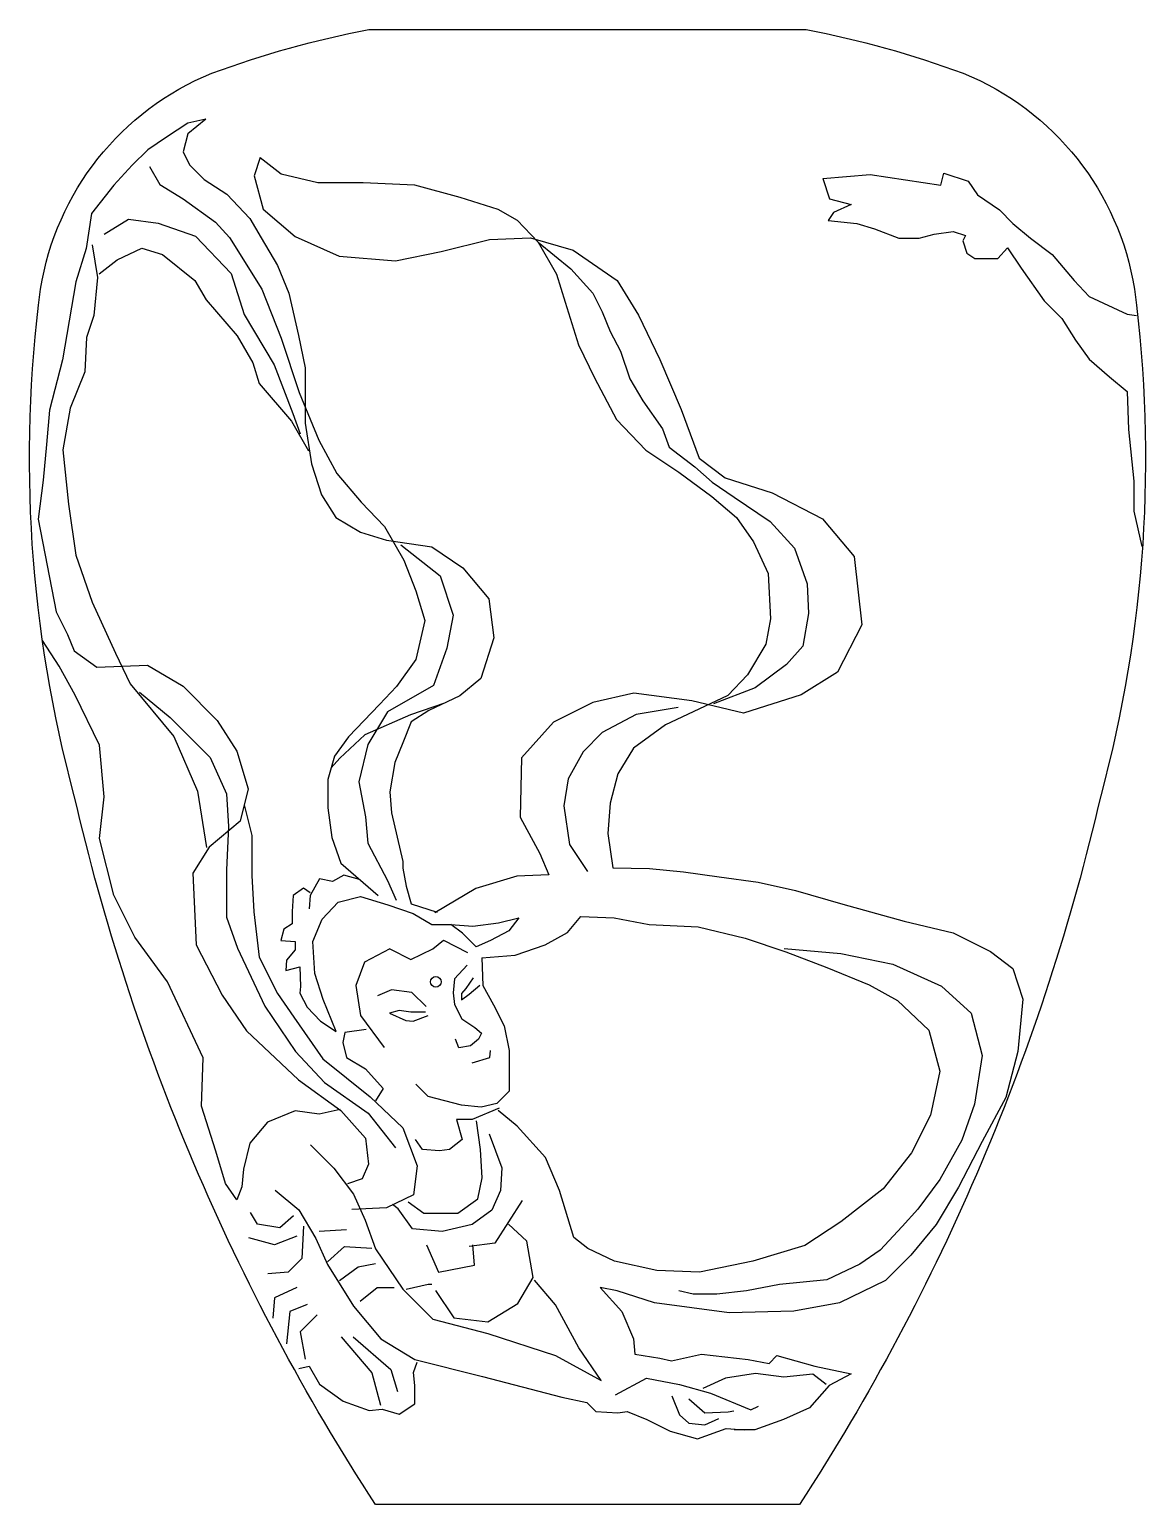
# Model space of a CAD drawing. Extents: x 1314 to 1620, y 1813 to 2217.
import ezdxf

# ---------------------------------------------------------------- set-up
doc = ezdxf.new("R2010")
doc.units = 0
doc.header["$LTSCALE"] = 10
doc.header["$MEASUREMENT"] = 0
for name, color, linetype in [('3', 3, 'CONTINUOUS'), ('4', 4, 'CONTINUOUS'), ('7', 7, 'CONTINUOUS')]:
    doc.layers.add(name, color=color, linetype=linetype)

msp = doc.modelspace()

# ---------------------------------------------------------------- linework, layer by layer
at = {"layer": '3'}
for points in [[(1334.88, 2160.51), (1341.52, 2164.59), (1349.7, 2163.57), (1359.92, 2160), (1369.64, 2149.79), (1373.21, 2138.55), (1381.39, 2124.77), (1386.5, 2111.49), (1388.55, 2105.88)], [(1453.62, 2158.31), (1462.56, 2151.03), (1468.59, 2144.37), (1471.13, 2139.3), (1473.35, 2133.92), (1476.2, 2128.53), (1478.74, 2120.93), (1482.23, 2114.91), (1487.62, 2107.3), (1489.52, 2102.23), (1496.5, 2096.85), (1501.26, 2092.73), (1507.29, 2088.61), (1517.12, 2081.95), (1523.78, 2074.67), (1527.27, 2064.84), (1527.6, 2056.75), (1526.01, 2047.88), (1521.57, 2042.81), (1513.01, 2036.47), (1501.59, 2032.04)], [(1416.03, 2075.57), (1426.81, 2067.08), (1430.41, 2056.29), (1428.61, 2047.3), (1425.01, 2037.11), (1412.41, 2029.91), (1407, 2020.92), (1404.6, 2010.73), (1406.4, 2001.13), (1407, 1993.94), (1412.41, 1983.75), (1414.81, 1978.35)], [(1344.52, 2035.27), (1352.97, 2028.32), (1363.9, 2017.39), (1368.37, 2007.46), (1368.87, 1998.53), (1368.37, 1986.61), (1368.37, 1973.7), (1371.36, 1965.26), (1378.81, 1949.38), (1387.26, 1936.96), (1395.22, 1928.52), (1407.14, 1920.08), (1414.6, 1910.65)], [(1427.98, 2032.26), (1418.7, 2029.08), (1406.25, 2023.56), (1399.33, 2017.2), (1396.99, 2014.58)], [(1491.93, 2031.02), (1480.47, 2029.17), (1471.18, 2024.22), (1465.92, 2018.96), (1461.89, 2011.54), (1460.65, 2004.12), (1462.2, 1993.6), (1467.16, 1986.18)], [(1429.75, 1971.71), (1435.79, 1971.24), (1442.76, 1972.17), (1448.33, 1973.56)], [(1448.33, 1973.56), (1445.64, 1970), (1440.59, 1967.29), (1436.7, 1965.61), (1432.95, 1969.36), (1429.75, 1971.71)], [(1413.02, 1965), (1406.09, 1961.41), (1403.78, 1955.01), (1405.07, 1946.81), (1411.48, 1938.1)], [(1413.02, 1965), (1418.82, 1962.13), (1424.86, 1965.03), (1427.76, 1967.44), (1434.29, 1964.06)], [(1520.98, 1965.1), (1536.46, 1963.81), (1550.65, 1960.81), (1563.98, 1954.79), (1572.15, 1947.49), (1575.16, 1935.9), (1573.01, 1922.58), (1569.57, 1912.7), (1563.55, 1901.97), (1557.53, 1893.81), (1553.23, 1889.08), (1547.21, 1882.64), (1541.62, 1878.77), (1532.59, 1874.48), (1519.69, 1873.19), (1510.66, 1871.47), (1502.49, 1870.61), (1496.04, 1870.61), (1492.17, 1871.47)], [(1434.25, 1960.58), (1430.7, 1956.87), (1430.37, 1952.98), (1430.7, 1949.78), (1432.73, 1945.9), (1436.28, 1943.53), (1438.14, 1942.02), (1437.29, 1940.33), (1435.1, 1938.47), (1431.89, 1937.97), (1431.04, 1940.33)], [(1435.85, 1957.12), (1433.83, 1954.21), (1432.7, 1952.86), (1432.7, 1951.07), (1434.72, 1952.64), (1437.64, 1955.11)], [(1422.98, 1949.27), (1419.11, 1953.14), (1413.55, 1953.86), (1409.69, 1952.17)], [(1422.82, 1947.7), (1418.78, 1947.7), (1415.64, 1948.15), (1412.95, 1947.48), (1417.44, 1945.46), (1419.46, 1945.24), (1423.5, 1946.81)], [(1406.6, 1942.97), (1400.71, 1942.2), (1400.19, 1939.38), (1401.22, 1935.28), (1406.35, 1932.21), (1411.22, 1926.83), (1409.17, 1923.5)], [(1435.54, 1933.83), (1440.37, 1935.28), (1440.61, 1937.21)], [(1442.93, 1921.45), (1435.56, 1918.34), (1431.29, 1918.34), (1432.84, 1912.92), (1429.34, 1910.2), (1426.63, 1909.81), (1421.97, 1910.2), (1420.03, 1912.92)], [(1418.09, 1895.86), (1422.36, 1892.75), (1431.67, 1892.75), (1437.11, 1896.63), (1438.27, 1902.45), (1437.88, 1910.2), (1436.72, 1917.96)], [(1440.21, 1914.47), (1443.71, 1905.16), (1443.32, 1898.96), (1440.99, 1893.53), (1435.56, 1889.65), (1427.4, 1887.71), (1419.25, 1888.49), (1415.37, 1893.92), (1413.82, 1895.08)], [(1386.66, 1892.03), (1382.92, 1888.76), (1376.84, 1889.69), (1374.97, 1892.96)], [(1449.29, 1896.23), (1441.81, 1884.56), (1434.8, 1883.62)], [(1389.46, 1889.23), (1389, 1880.36), (1385.26, 1876.62), (1379.65, 1876.15)], [(1393.67, 1887.82), (1401.15, 1888.29)], [(1387.59, 1886.42), (1381.52, 1884.09), (1374.51, 1885.96)], [(1396.01, 1879.42), (1400.68, 1883.62), (1408.16, 1883.16)], [(1423.12, 1884.09), (1426.39, 1876.62), (1436.2, 1878.49), (1435.74, 1884.09)], [(1399.28, 1874.29), (1404.42, 1878.02), (1409.1, 1878.95)], [(1387.59, 1872.42), (1381.52, 1869.62), (1381.05, 1864.02)], [(1404.89, 1868.68), (1409.56, 1872.42), (1414.24, 1872.42)], [(1417.51, 1871.95), (1423.58, 1873.35), (1424.52, 1873.35)], [(1390.4, 1867.75), (1385.73, 1865.88), (1384.79, 1857.01)], [(1393.2, 1864.95), (1388.53, 1860.28), (1389.93, 1852.81)], [(1399.75, 1858.88), (1408.16, 1849.08), (1410.5, 1840.21)], [(1403.02, 1858.88), (1413.3, 1850.01), (1415.17, 1843.94)], [(1532.4, 1845.85), (1528.8, 1848.67), (1520.82, 1847.9), (1513.11, 1848.93), (1504.87, 1847.64), (1498.7, 1844.82)], [(1474.78, 1843.02), (1483.27, 1847.64), (1492.27, 1845.85), (1500.76, 1843.53), (1511.82, 1838.91), (1513.88, 1839.94)], [(1490.21, 1842.76), (1492.27, 1837.62), (1494.84, 1835.31), (1499.22, 1834.8), (1503.07, 1836.6)], [(1494.84, 1841.99), (1499.22, 1838.14), (1505.65, 1838.4), (1507.19, 1838.65)]]:
    msp.add_lwpolyline(points, dxfattribs=at)
msp.add_circle((1425.63, 1956.03), 1.46, dxfattribs=at)
at = {"layer": '4'}
msp.add_lwpolyline([(1407.26, 2216.51), (1527.01, 2216.51, -0.04025), (1569.92, 2204.56, -0.262967), (1616.77, 2145.49, -0.099254), (1607.55, 2006.91, -0.087852), (1525.15, 1813.05), (1409.12, 1813.05, -0.087852), (1326.72, 2006.91, -0.099254), (1317.5, 2145.49, -0.262967), (1364.35, 2204.56, -0.04025), (1407.26, 2216.51)], format="xyb", close=True, dxfattribs=at)
at = {"layer": '7'}
for points in [[(1362.7, 2191.96), (1357.8, 2190.93), (1351.91, 2187.08), (1346.83, 2183.63), (1342.57, 2179.37), (1337.49, 2173.89), (1331.39, 2166.18), (1329.97, 2156.64), (1327.12, 2147.51), (1323.52, 2126.15), (1319.96, 2112.37), (1319.07, 2103.03), (1318.18, 2093.25), (1316.84, 2082.57), (1321.74, 2057.23), (1324.86, 2051), (1326.64, 2046.56), (1332.87, 2042.11), (1346.7, 2042.64), (1356.49, 2036.86), (1365.84, 2027.52), (1371.18, 2019.07), (1374.3, 2008.85), (1372.07, 1999.95), (1363.62, 1992.84), (1359.16, 1985.72), (1360.05, 1966.16), (1367.18, 1952.37), (1373.86, 1942.59), (1388.1, 1929.25), (1399.68, 1920.8), (1406.35, 1913.24), (1407.24, 1906.13), (1405.46, 1902.13), (1401.46, 1900.79)], [(1362.7, 2191.96), (1357.8, 2187.96), (1356.46, 2183.07), (1358.24, 2179.51), (1362.25, 2175.51), (1368.48, 2171.51), (1374.72, 2164.84), (1377.83, 2159.5), (1382.28, 2151.94), (1385.4, 2144.38), (1388.07, 2132.82), (1389.85, 2123.93), (1389.85, 2108.81), (1391.63, 2097.69), (1394.31, 2089.24), (1398.31, 2083.02), (1404.99, 2079.02), (1412.11, 2076.79), (1424.58, 2075.01), (1433.04, 2069.23), (1440.16, 2060.78), (1441.49, 2050.11), (1437.93, 2039), (1432.2, 2034.26), (1423.75, 2030.26), (1418.85, 2027.15), (1416.62, 2021.37), (1414.4, 2016.03), (1413.06, 2008.03), (1413.51, 2002.24), (1416.62, 1988.9), (1416.62, 1987.13), (1417.51, 1982.23), (1418.85, 1977.34), (1425.97, 1975.12)], [(1347.29, 2179.02), (1350.12, 2174.08), (1356.48, 2170.2), (1365.31, 2163.85), (1369.2, 2159.61), (1378.03, 2145.49), (1383.34, 2132.08), (1388.28, 2117.26), (1393.58, 2104.2), (1398.53, 2095.02), (1405.25, 2087.25), (1411.61, 2080.55), (1416.91, 2071.37), (1420.14, 2062.94), (1422.61, 2054.82), (1420.14, 2044.23), (1414.84, 2036.82), (1410.25, 2031.88), (1401.76, 2023.05), (1397.88, 2017.76), (1396.11, 2011.4), (1396.11, 2003.64), (1397.17, 1995.52), (1399.64, 1988.46), (1409.89, 1979.64)], [(1377.6, 2181.51), (1375.93, 2176.53), (1378.43, 2167.39), (1387.16, 2159.92), (1399.21, 2154.52), (1414.59, 2153.28), (1427.06, 2155.77), (1440.36, 2159.09), (1451.58, 2159.51), (1463.22, 2156.18), (1475.28, 2147.88), (1481.1, 2138.33), (1486.92, 2126.29), (1492.74, 2112.59), (1497.72, 2099.3), (1504.79, 2093.91), (1517.68, 2089.76), (1531.39, 2082.7), (1540.12, 2072.32), (1542.2, 2053.64), (1535.55, 2040.76), (1525.57, 2034.54), (1509.78, 2029.55), (1495.65, 2032.88), (1479.85, 2034.95), (1468.63, 2032.46), (1457.82, 2027.06), (1449.08, 2017.28), (1448.67, 2001.08), (1454.07, 1991.12), (1456.57, 1985.31), (1447.84, 1984.89), (1436.61, 1981.57), (1425.39, 1974.93)], [(1377.6, 2181.51), (1383.31, 2177.04), (1393.35, 2174.7), (1405.74, 2174.7), (1419.8, 2174.03), (1432.19, 2170.69), (1442.57, 2167.34), (1447.93, 2164.33), (1453.62, 2158.31), (1458.64, 2149.62), (1460.98, 2141.93), (1464.67, 2130.22), (1469.02, 2121.19), (1475.05, 2109.82), (1483.08, 2101.46), (1492.12, 2095.44), (1501.16, 2088.75), (1507.86, 2083.07), (1512.55, 2076.38), (1516.56, 2067.69), (1517.23, 2055.31), (1515.9, 2048.38), (1510.88, 2040.02), (1505.52, 2034.33), (1499.16, 2031.32), (1488.44, 2026.31), (1479.74, 2019.95), (1475.39, 2012.93), (1473.38, 2004.91), (1472.71, 1996.55), (1474.05, 1987.18)], [(1531.51, 2175.74), (1544.52, 2176.86), (1563.84, 2173.89), (1564.59, 2177.23), (1571.28, 2175), (1573.88, 2171.29), (1579.83, 2167.2), (1583.54, 2163.49), (1588.37, 2159.41), (1594.32, 2154.95), (1600.27, 2147.9), (1604.36, 2143.44), (1614.77, 2138.62), (1617.37, 2138.25)], [(1531.51, 2175.74), (1533.36, 2170.17), (1539.31, 2168.69), (1534.48, 2166.46), (1532.99, 2164.23), (1540.8, 2163.49), (1545.63, 2162.01), (1552.32, 2159.41), (1557.9, 2159.41), (1561.98, 2160.52), (1567.19, 2161.26), (1570.53, 2160.15), (1569.79, 2158.67), (1570.91, 2155.32), (1573.14, 2153.84), (1579.45, 2153.84), (1582.06, 2156.81), (1585.77, 2151.24), (1592.09, 2142.33), (1596.92, 2137.5), (1600.64, 2131.56), (1604.36, 2126.37), (1609.93, 2121.54), (1614.77, 2117.46), (1615.14, 2107.06), (1616.62, 2092.95), (1616.62, 2084.78), (1618.85, 2075.13)], [(1331.57, 2157.63), (1333.06, 2148.7), (1332.07, 2138.27), (1330.08, 2132.31), (1329.58, 2122.88), (1325.61, 2112.95), (1323.62, 2101.53), (1325.11, 2086.64), (1327.1, 2072.74), (1331.57, 2059.83), (1338.03, 2045.93), (1342.01, 2037.49), (1353.94, 2023.09), (1360.4, 2008.19), (1362.89, 1992.8)], [(1333.51, 2149.66), (1338.46, 2153.54), (1345.17, 2156.72), (1350.83, 2154.95), (1359.66, 2147.9), (1362.84, 2142.6), (1371.32, 2132.72), (1375.56, 2125.31), (1377.33, 2119.66), (1386.17, 2109.42), (1390.76, 2101.3)], [(1399.48, 1921.14), (1393.74, 1919.82), (1387.12, 1920.7), (1379.61, 1917.61), (1374.75, 1911.88), (1372.98, 1904.82), (1372.54, 1899.96), (1371.21, 1896.43), (1368.12, 1900.85), (1365.47, 1909.67), (1361.49, 1922.02), (1361.94, 1935.26), (1352.22, 1956), (1343.31, 1968.27), (1337.57, 1979.74), (1333.6, 1995.18), (1334.92, 2006.65), (1333.6, 2020.77), (1326.97, 2034.45), (1322.55, 2042.39), (1317.99, 2049.39)], [(1373.19, 2004.4), (1375.32, 1996.02), (1375.32, 1985.1), (1375.82, 1975.17), (1377.31, 1962.76), (1382.28, 1952.83), (1386.75, 1946.37), (1394.71, 1934.96), (1407.63, 1924.53), (1416.58, 1916.09), (1420.55, 1905.66), (1419.56, 1897.72), (1412.1, 1894.24), (1402.66, 1893.75)], [(1404.77, 1984.05), (1400.45, 1985.23), (1397.37, 1983.44), (1393.78, 1984.21), (1391.22, 1979.6), (1390.96, 1976.01)], [(1474.05, 1987.18), (1484.09, 1987.01), (1493.38, 1986.09), (1503.13, 1984.7), (1513.81, 1983.3), (1524.03, 1980.98), (1537.03, 1977.27), (1553.75, 1972.63), (1567.22, 1969.39), (1577.44, 1964.29), (1583.47, 1959.65), (1586.26, 1951.3), (1584.87, 1936.92), (1581.62, 1924.39), (1575.11, 1912.33), (1568.61, 1899.81), (1562.58, 1889.6), (1555.61, 1881.25), (1548.64, 1874.3), (1536.1, 1868.26), (1523.56, 1865.95), (1505.92, 1865.48), (1485.48, 1868.26), (1475.27, 1871.51), (1470.62, 1872.44)], [(1391.22, 1980.37), (1389.42, 1981.65), (1386.6, 1979.6), (1386.34, 1975.24), (1386.34, 1971.91), (1384.04, 1970.38), (1383.27, 1967.3), (1387.11, 1967.05), (1387.11, 1964.74), (1384.81, 1961.92), (1384.55, 1959.11), (1388.4, 1960.13), (1388.65, 1954.75), (1388.4, 1952.96), (1390.45, 1949.12), (1394.04, 1945.27), (1398.4, 1942.46), (1394.81, 1951.17), (1392.5, 1958.34), (1391.99, 1967.05), (1394.55, 1973.19), (1398.91, 1977.81), (1405.07, 1979.34), (1412.5, 1977.04), (1419.43, 1974.73), (1424.56, 1971.66), (1429.94, 1971.66)], [(1438.26, 1962.62), (1447.34, 1963.29), (1455.58, 1966.15), (1461.64, 1969.5), (1465.33, 1973.87), (1474.41, 1973.53), (1484, 1971.69), (1497.45, 1971.02), (1510.23, 1967.99), (1521.41, 1964.24), (1532.59, 1959.95), (1544.2, 1955.22), (1551.94, 1950.93), (1560.54, 1942.77), (1563.55, 1931.6), (1560.97, 1919.58), (1555.81, 1909.27), (1548.07, 1899.39), (1536.46, 1890.37), (1526.57, 1883.93), (1512.38, 1879.63), (1497.76, 1876.63), (1486.15, 1877.06), (1474.54, 1879.63), (1467.23, 1883.07), (1463.36, 1886.08), (1459.49, 1898.96), (1455.62, 1907.98), (1447.88, 1916.57), (1442.72, 1920.86)], [(1438.26, 1962.62), (1438.5, 1955.04), (1441.39, 1949.74), (1444.29, 1943.95), (1445.74, 1937.2), (1445.74, 1931.41), (1445.74, 1926.11), (1442.36, 1922.73), (1438.01, 1921.77), (1432.7, 1922.25), (1423.53, 1924.66), (1420.15, 1928.03)], [(1391.33, 1911.47), (1397.75, 1905.06), (1403.1, 1897.93), (1406.31, 1890.81), (1409.16, 1882.98), (1416.65, 1871.94), (1424.85, 1863.74), (1439.82, 1859.83), (1458.37, 1853.77), (1470.85, 1847), (1464.78, 1855.91), (1458.37, 1867.66), (1452.66, 1874.43)], [(1381.7, 1899), (1388.12, 1893.66), (1392.76, 1885.83), (1395.96, 1878.7), (1403.1, 1867.3), (1410.58, 1858.4), (1419.86, 1852.7), (1438.4, 1848.07), (1460.15, 1842.37), (1466.92, 1840.95), (1469.42, 1838.46), (1475.48, 1838.1), (1477.98, 1838.46), (1483.33, 1836.32), (1489.74, 1833.11), (1497.23, 1830.98), (1505.08, 1833.83), (1510.07, 1833.47)], [(1425.56, 1871.58), (1430.55, 1864.1), (1439.82, 1863.03), (1448.03, 1868.02), (1452.3, 1875.14), (1450.52, 1885.11), (1445.53, 1889.74)], [(1470.62, 1872.44), (1476.55, 1865.88), (1479.76, 1858.4), (1480.12, 1854.13), (1486.89, 1853.06), (1490.1, 1852.35), (1498.3, 1854.13), (1511.14, 1852.7), (1516.84, 1851.63), (1518.98, 1853.77), (1529.32, 1850.92), (1539.31, 1848.78), (1533.25, 1845.58), (1527.9, 1839.52), (1520.77, 1836.32), (1512.92, 1833.47), (1507.22, 1833.47)], [(1388.12, 1850.21), (1390.97, 1850.92), (1393.83, 1845.94), (1400.24, 1841.31), (1407.38, 1838.81), (1410.94, 1839.17), (1415.58, 1837.74), (1419.86, 1840.59), (1419.86, 1845.58), (1419.5, 1849.14), (1420.57, 1851.99)]]:
    msp.add_lwpolyline(points, dxfattribs=at)

doc.saveas('drawing.dxf')
